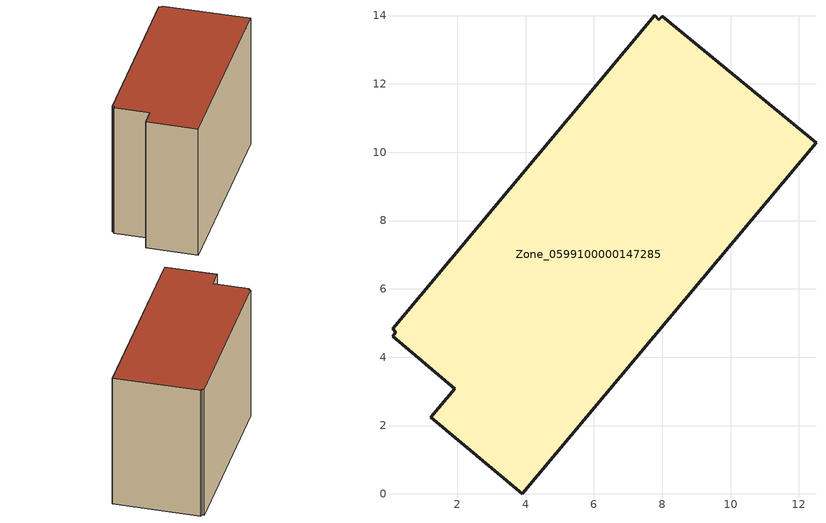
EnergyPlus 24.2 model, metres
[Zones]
Zone_0599100000147285
 floor ground (C_G): 0.21,4.73 0.11,4.83 7.78,14.01 7.9,13.88 8.01,13.98 12.5,10.28 3.9,0 1.23,2.24 1.93,3.08 0.11,4.61 z0
 wall outside (C_F): 0.11,4.83 0.21,4.73 0.11,4.61 1.93,3.08 1.23,2.24 3.9,0 12.5,10.28 8.01,13.98 7.9,13.88 7.78,14.01 0.11,4.83 z0:9.6
 roof outside (C_R): 0.21,4.73 0.11,4.61 1.93,3.08 1.23,2.24 3.9,0 12.5,10.28 8.01,13.98 7.9,13.88 7.78,14.01 0.11,4.83 z9.6
[BUILDING]
Pand.0599100000147285: North Axis=0; Terrain=City; Loads Convergence Tolerance Value=0.04; Temperature Convergence Tolerance Value=0.4; Solar Distribution=FullExterior; Maximum Number of Warmup Days=25; Minimum Number of Warmup Days=1
[Site:Location]
Rotterdam.The.Hague.AP_ZH_NLD Design_Conditions: Latitude=51.96; Longitude=4.45; Time Zone=1; Elevation=-4.5
[SITE:GROUNDTEMPERATURE:BUILDINGSURFACE]
18, 18, 18, 18, 18, 18, 18, 18, 18, 18, 18, 18
[MATERIAL] Thermal Absorptance=0.9; Solar Absorptance=0.7; Visible Absorptance=0.7
Name | Roughness | Thickness | Conductivity | Density | Specific Heat
G.TC.1946 | MediumSmooth | 0.15 | 1 | 540 | 1210
F.TC.1946 | Rough | 0.3 | 0.857143 | 1920 | 840
R.TC.1946 | MediumRough | 0.2 | 0.909091 | 1500 | 1000
[CONSTRUCTION]
C_G: G.TC.1946
C_F: F.TC.1946
C_R: R.TC.1946
[ZONE]
Zone_0599100000147285: Type=1; Multiplier=1; Ceiling Height=Autocalculate; Volume=Autocalculate; Floor Area=autocalculate; Part of Total Floor Area=Yes
[ZONEINFILTRATION:DESIGNFLOWRATE]
Infil_Zone_0599100000147285: Zone or ZoneList or Space or SpaceList=Zone_0599100000147285; Schedule=AlwaysOn; Design Flow Rate Calculation Method=Flow/Area; Flow Rate per Floor Area=0.003; Constant Term Coefficient=1; Temperature Term Coefficient=0; Velocity Term Coefficient=0; Velocity Squared Term Coefficient=0
[HVACTEMPLATE:ZONE:IDEALLOADSAIRSYSTEM]
Zone_0599100000147285: Maximum Heating Supply Air Temperature=50; Minimum Cooling Supply Air Temperature=13; Maximum Heating Supply Air Humidity Ratio=0.0156; Minimum Cooling Supply Air Humidity Ratio=0.0077; Heating Limit=NoLimit; Cooling Limit=NoLimit; Dehumidification Control Type=ConstantSensibleHeatRatio; Cooling Sensible Heat Ratio=0.7; Dehumidification Setpoint=60; Humidification Control Type=None; Humidification Setpoint=30; Outdoor Air Method=None; Outdoor Air Flow Rate per Person=0.00944; Outdoor Air Flow Rate per Zone Floor Area=0; Outdoor Air Flow Rate per Zone=0; Demand Controlled Ventilation Type=None; Outdoor Air Economizer Type=NoEconomizer; Heat Recovery Type=None; Sensible Heat Recovery Effectiveness=0.7; Latent Heat Recovery Effectiveness=0.65
[ZONECONTROL:THERMOSTAT]
ThermostatControl_Zone_0599100000147285: Zone or ZoneList=Zone_0599100000147285; Control Type Schedule=DualSetpointControlType; Control 1=Thermostat_Zone_0599100000147285; Temperature Difference Between Cutout And Setpoint=0
[THERMOSTATSETPOINT:DUALSETPOINT]
Thermostat_Zone_0599100000147285: Heating Setpoint Temperature Schedule=HeatingSetpoint_Zone_0599100000147285; Cooling Setpoint Temperature Schedule=CoolingSetpoint_Zone_0599100000147285
[SCHEDULE:COMPACT]
HeatingSetpoint_Zone_0599100000147285: Through: 12/31, For: AllDays, Until: 24:00, 21
CoolingSetpoint_Zone_0599100000147285: Through: 12/31, For: AllDays, Until: 24:00, 24
DualSetpointControlType: Through: 12/31, For: AllDays, Until: 24:00, 4
AlwaysOn: Through: 12/31, For: AllDays, Until: 24:00, 1
